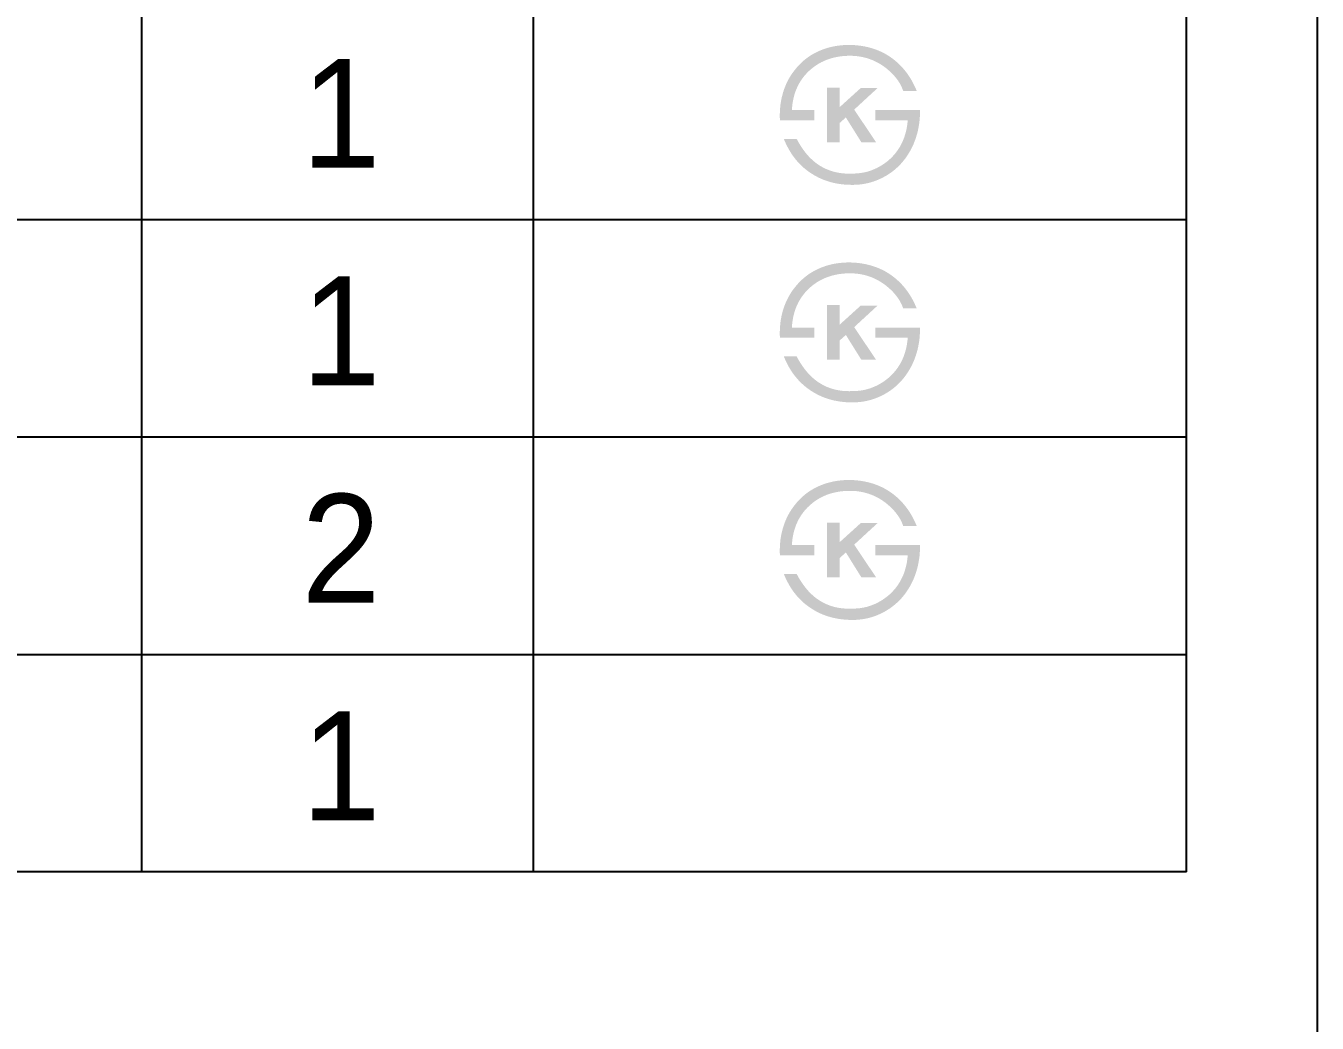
# Model space of a CAD drawing. Header units: millimetres. Extents: x 0 to 3750, y -67 to 2530.
# Drawn here: x 1503.3 to 1800, y 1865.2 to 2094.5 of the extents above; entities that cross this region are included whole.
import ezdxf
from ezdxf.enums import TextEntityAlignment as Align

# ---------------------------------------------------------------- set-up
doc = ezdxf.new("R2010")
doc.units = ezdxf.units.MM
doc.layers.add('TEXT', color=7, linetype='Continuous')
doc.layers.add('도각라인', color=7, linetype='Continuous')
doc.styles.add('타이틀', font='H2GTRM.TTF', dxfattribs={"height": 25})

msp = doc.modelspace()

# ---------------------------------------------------------------- hatches: boundary and pattern name
at = {"layer": 'TEXT'}
for points in [[(1676.58, 2072.79), (1676.56, 2073.2), (1676.55, 2073.61), (1676.55, 2074.02), (1676.56, 2074.42), (1676.57, 2074.83), (1676.59, 2075.23), (1676.63, 2075.63), (1676.67, 2076.03), (1676.71, 2076.42), (1676.77, 2076.82), (1676.84, 2077.21), (1676.91, 2077.6), (1676.99, 2077.99), (1677.09, 2078.37), (1677.19, 2078.76), (1677.29, 2079.14), (1677.42, 2079.52), (1677.54, 2079.9), (1677.68, 2080.28), (1677.83, 2080.65), (1677.98, 2081.01), (1678.15, 2081.37), (1678.32, 2081.72), (1678.49, 2082.07), (1678.68, 2082.41), (1678.88, 2082.74), (1679.08, 2083.07), (1679.29, 2083.39), (1679.51, 2083.71), (1679.74, 2084.02), (1679.98, 2084.32), (1680.48, 2084.94), (1680.75, 2085.24), (1681.03, 2085.54), (1681.31, 2085.83), (1681.6, 2086.1), (1681.9, 2086.37), (1682.2, 2086.63), (1682.51, 2086.88), (1682.83, 2087.12), (1683.15, 2087.36), (1683.48, 2087.58), (1683.82, 2087.79), (1684.17, 2088), (1684.52, 2088.2), (1684.88, 2088.38), (1685.25, 2088.56), (1685.65, 2088.74), (1686.06, 2088.91), (1686.48, 2089.07), (1686.9, 2089.22), (1687.32, 2089.36), (1687.76, 2089.48), (1688.2, 2089.59), (1688.64, 2089.7), (1689.09, 2089.79), (1689.55, 2089.87), (1690.01, 2089.93), (1690.48, 2089.99), (1690.96, 2090.03), (1691.44, 2090.07), (1691.93, 2090.09), (1692.42, 2090.1), (1693.18, 2090.08), (1693.56, 2090.06), (1693.93, 2090.03), (1694.3, 2090), (1694.66, 2089.96), (1695.02, 2089.91), (1695.38, 2089.86), (1695.73, 2089.8), (1696.08, 2089.74), (1696.42, 2089.66), (1696.76, 2089.59), (1697.1, 2089.5), (1697.43, 2089.41), (1697.76, 2089.32), (1698.09, 2089.21), (1698.41, 2089.1), (1698.73, 2088.99), (1699.04, 2088.87), (1699.35, 2088.74), (1699.66, 2088.6), (1699.96, 2088.46), (1700.26, 2088.31), (1700.56, 2088.16), (1700.85, 2088), (1701.14, 2087.83), (1701.42, 2087.66), (1701.7, 2087.48), (1701.98, 2087.29), (1702.25, 2087.1), (1702.52, 2086.9), (1702.78, 2086.7), (1703.2, 2086.35), (1703.61, 2086), (1704.01, 2085.62), (1704.39, 2085.24), (1704.76, 2084.84), (1705.12, 2084.42), (1705.46, 2084), (1705.79, 2083.56), (1706.11, 2083.1), (1706.42, 2082.63), (1706.72, 2082.15), (1707, 2081.65), (1707.27, 2081.14), (1707.52, 2080.62), (1707.77, 2080.08), (1708, 2079.53), (1708, 2079.53), (1704.9, 2079.53), (1704.9, 2079.53), (1704.84, 2079.71), (1704.77, 2079.88), (1704.7, 2080.06), (1704.63, 2080.23), (1704.56, 2080.4), (1704.48, 2080.57), (1704.39, 2080.74), (1704.3, 2080.91), (1704.21, 2081.08), (1704.12, 2081.25), (1704.02, 2081.41), (1703.91, 2081.58), (1703.81, 2081.74), (1703.7, 2081.91), (1703.58, 2082.07), (1703.46, 2082.23), (1703.34, 2082.39), (1703.21, 2082.55), (1702.95, 2082.87), (1702.67, 2083.19), (1702.37, 2083.5), (1702.06, 2083.81), (1701.73, 2084.11), (1701.39, 2084.41), (1701.03, 2084.71), (1700.8, 2084.89), (1700.57, 2085.06), (1700.33, 2085.23), (1700.1, 2085.39), (1699.86, 2085.54), (1699.62, 2085.69), (1699.38, 2085.84), (1699.13, 2085.97), (1698.89, 2086.11), (1698.64, 2086.23), (1698.39, 2086.35), (1698.14, 2086.47), (1697.88, 2086.58), (1697.63, 2086.68), (1697.37, 2086.78), (1697.11, 2086.88), (1696.85, 2086.96), (1696.58, 2087.05), (1696.32, 2087.12), (1696.05, 2087.19), (1695.78, 2087.26), (1695.51, 2087.32), (1695.24, 2087.37), (1694.96, 2087.42), (1694.69, 2087.46), (1694.41, 2087.5), (1694.13, 2087.53), (1693.84, 2087.55), (1693.56, 2087.57), (1693.27, 2087.59), (1692.99, 2087.6), (1692.7, 2087.6), (1692.35, 2087.6), (1692.01, 2087.59), (1691.67, 2087.57), (1691.33, 2087.55), (1691, 2087.52), (1690.67, 2087.48), (1690.34, 2087.44), (1690.02, 2087.39), (1689.7, 2087.33), (1689.39, 2087.27), (1689.08, 2087.2), (1688.77, 2087.13), (1688.47, 2087.05), (1688.17, 2086.96), (1687.87, 2086.86), (1687.58, 2086.76), (1687.29, 2086.66), (1687.01, 2086.54), (1686.73, 2086.42), (1686.45, 2086.29), (1686.18, 2086.16), (1685.91, 2086.02), (1685.64, 2085.87), (1685.38, 2085.72), (1685.12, 2085.56), (1684.87, 2085.39), (1684.62, 2085.22), (1684.37, 2085.04), (1684.13, 2084.86), (1683.89, 2084.66), (1683.65, 2084.46), (1683.42, 2084.26), (1683.19, 2084.04), (1682.96, 2083.82), (1682.74, 2083.59), (1682.53, 2083.36), (1682.32, 2083.13), (1682.12, 2082.89), (1681.93, 2082.64), (1681.75, 2082.39), (1681.57, 2082.14), (1681.39, 2081.89), (1681.23, 2081.62), (1681.07, 2081.36), (1680.92, 2081.09), (1680.77, 2080.82), (1680.64, 2080.54), (1680.51, 2080.25), (1680.38, 2079.97), (1680.26, 2079.68), (1680.15, 2079.38), (1680.05, 2079.08), (1679.95, 2078.78), (1679.86, 2078.47), (1679.78, 2078.15), (1679.7, 2077.84), (1679.63, 2077.51), (1679.57, 2077.19), (1679.51, 2076.86), (1679.46, 2076.52), (1679.42, 2076.18), (1679.38, 2075.84), (1679.35, 2075.49), (1679.33, 2075.14), (1679.33, 2075.14), (1684.51, 2075.14), (1684.51, 2075.14), (1684.51, 2075.14), (1684.51, 2072.79), (1684.51, 2072.79), (1684.51, 2072.79), (1676.58, 2072.79)], [(1690.34, 2075.83), (1695.14, 2080.18), (1699.01, 2080.18), (1693.64, 2075.23), (1698.67, 2067.72), (1695.29, 2067.72), (1691.73, 2073.43), (1690.34, 2072.19), (1690.34, 2067.72), (1687.39, 2067.72), (1687.39, 2080.29), (1690.34, 2080.29)], [(1708.75, 2075.14), (1708.75, 2074.7), (1708.75, 2074.26), (1708.74, 2073.83), (1708.71, 2073.4), (1708.68, 2072.97), (1708.64, 2072.54), (1708.59, 2072.12), (1708.52, 2071.69), (1708.45, 2071.28), (1708.37, 2070.86), (1708.29, 2070.44), (1708.19, 2070.03), (1708.08, 2069.62), (1707.96, 2069.22), (1707.84, 2068.81), (1707.7, 2068.41), (1707.56, 2068.03), (1707.41, 2067.65), (1707.26, 2067.27), (1707.09, 2066.9), (1706.92, 2066.54), (1706.74, 2066.18), (1706.55, 2065.83), (1706.36, 2065.49), (1706.15, 2065.15), (1705.94, 2064.81), (1705.72, 2064.49), (1705.5, 2064.16), (1705.26, 2063.85), (1705.02, 2063.54), (1704.77, 2063.23), (1704.51, 2062.93), (1704.24, 2062.64), (1703.97, 2062.36), (1703.69, 2062.08), (1703.4, 2061.82), (1703.11, 2061.56), (1702.81, 2061.31), (1702.51, 2061.07), (1702.2, 2060.84), (1701.88, 2060.61), (1701.56, 2060.4), (1701.24, 2060.19), (1700.91, 2059.99), (1700.57, 2059.8), (1700.23, 2059.62), (1699.88, 2059.45), (1699.53, 2059.28), (1699.16, 2059.12), (1698.79, 2058.97), (1698.42, 2058.82), (1698.04, 2058.69), (1697.66, 2058.57), (1697.28, 2058.46), (1696.9, 2058.36), (1696.51, 2058.27), (1696.12, 2058.19), (1695.72, 2058.12), (1695.33, 2058.06), (1694.93, 2058.02), (1694.53, 2057.98), (1694.12, 2057.95), (1693.71, 2057.94), (1693.3, 2057.93), (1692.64, 2057.94), (1691.98, 2057.96), (1691.34, 2058.01), (1690.7, 2058.08), (1690.08, 2058.17), (1689.77, 2058.22), (1689.47, 2058.28), (1689.16, 2058.34), (1688.86, 2058.4), (1688.56, 2058.48), (1688.27, 2058.55), (1687.98, 2058.64), (1687.69, 2058.73), (1687.4, 2058.82), (1687.11, 2058.92), (1686.83, 2059.02), (1686.55, 2059.13), (1686.27, 2059.24), (1686, 2059.36), (1685.73, 2059.48), (1685.46, 2059.61), (1685.19, 2059.75), (1684.92, 2059.89), (1684.66, 2060.03), (1684.4, 2060.18), (1684.15, 2060.34), (1683.62, 2060.67), (1683.36, 2060.85), (1683.1, 2061.03), (1682.85, 2061.22), (1682.6, 2061.41), (1682.35, 2061.61), (1682.11, 2061.81), (1681.87, 2062.02), (1681.64, 2062.24), (1681.41, 2062.45), (1681.19, 2062.68), (1680.97, 2062.9), (1680.75, 2063.14), (1680.54, 2063.37), (1680.34, 2063.62), (1680.13, 2063.86), (1679.94, 2064.12), (1679.74, 2064.37), (1679.55, 2064.63), (1679.37, 2064.9), (1679.19, 2065.17), (1679.01, 2065.45), (1678.84, 2065.73), (1678.67, 2066.02), (1678.51, 2066.31), (1678.35, 2066.61), (1678.19, 2066.91), (1678.04, 2067.21), (1677.75, 2067.84), (1677.48, 2068.49), (1677.48, 2068.49), (1680.43, 2068.49), (1680.43, 2068.49), (1680.66, 2068.06), (1680.89, 2067.65), (1681.13, 2067.25), (1681.38, 2066.86), (1681.62, 2066.48), (1681.88, 2066.11), (1682.14, 2065.75), (1682.4, 2065.41), (1682.67, 2065.08), (1682.94, 2064.76), (1683.22, 2064.45), (1683.51, 2064.15), (1683.8, 2063.87), (1684.1, 2063.6), (1684.4, 2063.33), (1684.7, 2063.08), (1684.93, 2062.91), (1685.16, 2062.74), (1685.39, 2062.58), (1685.63, 2062.43), (1685.86, 2062.28), (1686.1, 2062.14), (1686.35, 2062), (1686.59, 2061.87), (1686.84, 2061.74), (1687.09, 2061.63), (1687.34, 2061.51), (1687.6, 2061.41), (1687.86, 2061.31), (1688.12, 2061.21), (1688.39, 2061.12), (1688.66, 2061.04), (1688.93, 2060.96), (1689.2, 2060.89), (1689.48, 2060.83), (1689.76, 2060.77), (1690.04, 2060.72), (1690.32, 2060.67), (1690.61, 2060.63), (1690.9, 2060.59), (1691.19, 2060.57), (1691.49, 2060.54), (1691.79, 2060.53), (1692.09, 2060.52), (1692.39, 2060.51), (1692.7, 2060.51), (1693.01, 2060.52), (1693.87, 2060.54), (1694.14, 2060.56), (1694.41, 2060.58), (1694.68, 2060.6), (1694.95, 2060.63), (1695.21, 2060.67), (1695.48, 2060.71), (1695.74, 2060.76), (1696, 2060.81), (1696.26, 2060.87), (1696.52, 2060.93), (1696.77, 2061), (1697.03, 2061.08), (1697.28, 2061.16), (1697.53, 2061.25), (1697.78, 2061.34), (1698.02, 2061.44), (1698.27, 2061.54), (1698.51, 2061.65), (1698.75, 2061.76), (1698.99, 2061.88), (1699.23, 2062.01), (1699.47, 2062.14), (1699.7, 2062.27), (1699.94, 2062.42), (1700.17, 2062.56), (1700.4, 2062.72), (1700.63, 2062.88), (1700.85, 2063.04), (1701.08, 2063.21), (1701.3, 2063.38), (1701.56, 2063.6), (1701.81, 2063.82), (1702.05, 2064.05), (1702.28, 2064.28), (1702.51, 2064.51), (1702.73, 2064.76), (1702.94, 2065), (1703.15, 2065.25), (1703.35, 2065.51), (1703.54, 2065.77), (1703.73, 2066.04), (1703.9, 2066.31), (1704.07, 2066.58), (1704.24, 2066.86), (1704.39, 2067.15), (1704.54, 2067.44), (1704.68, 2067.74), (1704.82, 2068.04), (1704.95, 2068.35), (1705.07, 2068.66), (1705.18, 2068.97), (1705.28, 2069.3), (1705.38, 2069.62), (1705.47, 2069.95), (1705.56, 2070.29), (1705.64, 2070.63), (1705.71, 2070.98), (1705.77, 2071.33), (1705.82, 2071.69), (1705.87, 2072.05), (1705.91, 2072.42), (1705.95, 2072.79), (1705.95, 2072.79), (1698.52, 2072.79), (1698.52, 2072.79), (1698.52, 2072.79), (1698.52, 2075.14), (1698.52, 2075.14), (1698.52, 2075.14), (1708.75, 2075.14)], [(1676.58, 2022.79), (1676.56, 2023.2), (1676.55, 2023.61), (1676.55, 2024.02), (1676.56, 2024.42), (1676.57, 2024.83), (1676.59, 2025.23), (1676.63, 2025.63), (1676.67, 2026.03), (1676.71, 2026.42), (1676.77, 2026.82), (1676.84, 2027.21), (1676.91, 2027.6), (1676.99, 2027.99), (1677.09, 2028.37), (1677.19, 2028.76), (1677.29, 2029.14), (1677.42, 2029.52), (1677.54, 2029.9), (1677.68, 2030.28), (1677.83, 2030.65), (1677.98, 2031.01), (1678.15, 2031.37), (1678.32, 2031.72), (1678.49, 2032.07), (1678.68, 2032.41), (1678.88, 2032.74), (1679.08, 2033.07), (1679.29, 2033.39), (1679.51, 2033.71), (1679.74, 2034.02), (1679.98, 2034.32), (1680.48, 2034.94), (1680.75, 2035.24), (1681.03, 2035.54), (1681.31, 2035.83), (1681.6, 2036.1), (1681.9, 2036.37), (1682.2, 2036.63), (1682.51, 2036.88), (1682.83, 2037.12), (1683.15, 2037.36), (1683.48, 2037.58), (1683.82, 2037.79), (1684.17, 2038), (1684.52, 2038.2), (1684.88, 2038.38), (1685.25, 2038.56), (1685.65, 2038.74), (1686.06, 2038.91), (1686.48, 2039.07), (1686.9, 2039.22), (1687.32, 2039.36), (1687.76, 2039.48), (1688.2, 2039.59), (1688.64, 2039.7), (1689.09, 2039.79), (1689.55, 2039.87), (1690.01, 2039.93), (1690.48, 2039.99), (1690.96, 2040.03), (1691.44, 2040.07), (1691.93, 2040.09), (1692.42, 2040.1), (1693.18, 2040.08), (1693.56, 2040.06), (1693.93, 2040.03), (1694.3, 2040), (1694.66, 2039.96), (1695.02, 2039.91), (1695.38, 2039.86), (1695.73, 2039.8), (1696.08, 2039.74), (1696.42, 2039.66), (1696.76, 2039.59), (1697.1, 2039.5), (1697.43, 2039.41), (1697.76, 2039.32), (1698.09, 2039.21), (1698.41, 2039.1), (1698.73, 2038.99), (1699.04, 2038.87), (1699.35, 2038.74), (1699.66, 2038.6), (1699.96, 2038.46), (1700.26, 2038.31), (1700.56, 2038.16), (1700.85, 2038), (1701.14, 2037.83), (1701.42, 2037.66), (1701.7, 2037.48), (1701.98, 2037.29), (1702.25, 2037.1), (1702.52, 2036.9), (1702.78, 2036.7), (1703.2, 2036.35), (1703.61, 2036), (1704.01, 2035.62), (1704.39, 2035.24), (1704.76, 2034.84), (1705.12, 2034.42), (1705.46, 2034), (1705.79, 2033.56), (1706.11, 2033.1), (1706.42, 2032.63), (1706.72, 2032.15), (1707, 2031.65), (1707.27, 2031.14), (1707.52, 2030.62), (1707.77, 2030.08), (1708, 2029.53), (1708, 2029.53), (1704.9, 2029.53), (1704.9, 2029.53), (1704.84, 2029.71), (1704.77, 2029.88), (1704.7, 2030.06), (1704.63, 2030.23), (1704.56, 2030.4), (1704.48, 2030.57), (1704.39, 2030.74), (1704.3, 2030.91), (1704.21, 2031.08), (1704.12, 2031.25), (1704.02, 2031.41), (1703.91, 2031.58), (1703.81, 2031.74), (1703.7, 2031.91), (1703.58, 2032.07), (1703.46, 2032.23), (1703.34, 2032.39), (1703.21, 2032.55), (1702.95, 2032.87), (1702.67, 2033.19), (1702.37, 2033.5), (1702.06, 2033.81), (1701.73, 2034.11), (1701.39, 2034.41), (1701.03, 2034.71), (1700.8, 2034.89), (1700.57, 2035.06), (1700.33, 2035.23), (1700.1, 2035.39), (1699.86, 2035.54), (1699.62, 2035.69), (1699.38, 2035.84), (1699.13, 2035.97), (1698.89, 2036.11), (1698.64, 2036.23), (1698.39, 2036.35), (1698.14, 2036.47), (1697.88, 2036.58), (1697.63, 2036.68), (1697.37, 2036.78), (1697.11, 2036.88), (1696.85, 2036.96), (1696.58, 2037.05), (1696.32, 2037.12), (1696.05, 2037.19), (1695.78, 2037.26), (1695.51, 2037.32), (1695.24, 2037.37), (1694.96, 2037.42), (1694.69, 2037.46), (1694.41, 2037.5), (1694.13, 2037.53), (1693.84, 2037.55), (1693.56, 2037.57), (1693.27, 2037.59), (1692.99, 2037.6), (1692.7, 2037.6), (1692.35, 2037.6), (1692.01, 2037.59), (1691.67, 2037.57), (1691.33, 2037.55), (1691, 2037.52), (1690.67, 2037.48), (1690.34, 2037.44), (1690.02, 2037.39), (1689.7, 2037.33), (1689.39, 2037.27), (1689.08, 2037.2), (1688.77, 2037.13), (1688.47, 2037.05), (1688.17, 2036.96), (1687.87, 2036.86), (1687.58, 2036.76), (1687.29, 2036.66), (1687.01, 2036.54), (1686.73, 2036.42), (1686.45, 2036.29), (1686.18, 2036.16), (1685.91, 2036.02), (1685.64, 2035.87), (1685.38, 2035.72), (1685.12, 2035.56), (1684.87, 2035.39), (1684.62, 2035.22), (1684.37, 2035.04), (1684.13, 2034.86), (1683.89, 2034.66), (1683.65, 2034.46), (1683.42, 2034.26), (1683.19, 2034.04), (1682.96, 2033.82), (1682.74, 2033.59), (1682.53, 2033.36), (1682.32, 2033.13), (1682.12, 2032.89), (1681.93, 2032.64), (1681.75, 2032.39), (1681.57, 2032.14), (1681.39, 2031.89), (1681.23, 2031.62), (1681.07, 2031.36), (1680.92, 2031.09), (1680.77, 2030.82), (1680.64, 2030.54), (1680.51, 2030.25), (1680.38, 2029.97), (1680.26, 2029.68), (1680.15, 2029.38), (1680.05, 2029.08), (1679.95, 2028.78), (1679.86, 2028.47), (1679.78, 2028.15), (1679.7, 2027.84), (1679.63, 2027.51), (1679.57, 2027.19), (1679.51, 2026.86), (1679.46, 2026.52), (1679.42, 2026.18), (1679.38, 2025.84), (1679.35, 2025.49), (1679.33, 2025.14), (1679.33, 2025.14), (1684.51, 2025.14), (1684.51, 2025.14), (1684.51, 2025.14), (1684.51, 2022.79), (1684.51, 2022.79), (1684.51, 2022.79), (1676.58, 2022.79)], [(1690.34, 2025.83), (1695.14, 2030.18), (1699.01, 2030.18), (1693.64, 2025.23), (1698.67, 2017.72), (1695.29, 2017.72), (1691.73, 2023.43), (1690.34, 2022.19), (1690.34, 2017.72), (1687.39, 2017.72), (1687.39, 2030.29), (1690.34, 2030.29)], [(1708.75, 2025.14), (1708.75, 2024.7), (1708.75, 2024.26), (1708.74, 2023.83), (1708.71, 2023.4), (1708.68, 2022.97), (1708.64, 2022.54), (1708.59, 2022.12), (1708.52, 2021.69), (1708.45, 2021.28), (1708.37, 2020.86), (1708.29, 2020.44), (1708.19, 2020.03), (1708.08, 2019.62), (1707.96, 2019.22), (1707.84, 2018.81), (1707.7, 2018.41), (1707.56, 2018.03), (1707.41, 2017.65), (1707.26, 2017.27), (1707.09, 2016.9), (1706.92, 2016.54), (1706.74, 2016.18), (1706.55, 2015.83), (1706.36, 2015.49), (1706.15, 2015.15), (1705.94, 2014.81), (1705.72, 2014.49), (1705.5, 2014.16), (1705.26, 2013.85), (1705.02, 2013.54), (1704.77, 2013.23), (1704.51, 2012.93), (1704.24, 2012.64), (1703.97, 2012.36), (1703.69, 2012.08), (1703.4, 2011.82), (1703.11, 2011.56), (1702.81, 2011.31), (1702.51, 2011.07), (1702.2, 2010.84), (1701.88, 2010.61), (1701.56, 2010.4), (1701.24, 2010.19), (1700.91, 2009.99), (1700.57, 2009.8), (1700.23, 2009.62), (1699.88, 2009.45), (1699.53, 2009.28), (1699.16, 2009.12), (1698.79, 2008.97), (1698.42, 2008.82), (1698.04, 2008.69), (1697.66, 2008.57), (1697.28, 2008.46), (1696.9, 2008.36), (1696.51, 2008.27), (1696.12, 2008.19), (1695.72, 2008.12), (1695.33, 2008.06), (1694.93, 2008.02), (1694.53, 2007.98), (1694.12, 2007.95), (1693.71, 2007.94), (1693.3, 2007.93), (1692.64, 2007.94), (1691.98, 2007.96), (1691.34, 2008.01), (1690.7, 2008.08), (1690.08, 2008.17), (1689.77, 2008.22), (1689.47, 2008.28), (1689.16, 2008.34), (1688.86, 2008.4), (1688.56, 2008.48), (1688.27, 2008.55), (1687.98, 2008.64), (1687.69, 2008.73), (1687.4, 2008.82), (1687.11, 2008.92), (1686.83, 2009.02), (1686.55, 2009.13), (1686.27, 2009.24), (1686, 2009.36), (1685.73, 2009.48), (1685.46, 2009.61), (1685.19, 2009.75), (1684.92, 2009.89), (1684.66, 2010.03), (1684.4, 2010.18), (1684.15, 2010.34), (1683.62, 2010.67), (1683.36, 2010.85), (1683.1, 2011.03), (1682.85, 2011.22), (1682.6, 2011.41), (1682.35, 2011.61), (1682.11, 2011.81), (1681.87, 2012.02), (1681.64, 2012.24), (1681.41, 2012.45), (1681.19, 2012.68), (1680.97, 2012.9), (1680.75, 2013.14), (1680.54, 2013.37), (1680.34, 2013.62), (1680.13, 2013.86), (1679.94, 2014.12), (1679.74, 2014.37), (1679.55, 2014.63), (1679.37, 2014.9), (1679.19, 2015.17), (1679.01, 2015.45), (1678.84, 2015.73), (1678.67, 2016.02), (1678.51, 2016.31), (1678.35, 2016.61), (1678.19, 2016.91), (1678.04, 2017.21), (1677.75, 2017.84), (1677.48, 2018.49), (1677.48, 2018.49), (1680.43, 2018.49), (1680.43, 2018.49), (1680.66, 2018.06), (1680.89, 2017.65), (1681.13, 2017.25), (1681.38, 2016.86), (1681.62, 2016.48), (1681.88, 2016.11), (1682.14, 2015.75), (1682.4, 2015.41), (1682.67, 2015.08), (1682.94, 2014.76), (1683.22, 2014.45), (1683.51, 2014.15), (1683.8, 2013.87), (1684.1, 2013.6), (1684.4, 2013.33), (1684.7, 2013.08), (1684.93, 2012.91), (1685.16, 2012.74), (1685.39, 2012.58), (1685.63, 2012.43), (1685.86, 2012.28), (1686.1, 2012.14), (1686.35, 2012), (1686.59, 2011.87), (1686.84, 2011.74), (1687.09, 2011.63), (1687.34, 2011.51), (1687.6, 2011.41), (1687.86, 2011.31), (1688.12, 2011.21), (1688.39, 2011.12), (1688.66, 2011.04), (1688.93, 2010.96), (1689.2, 2010.89), (1689.48, 2010.83), (1689.76, 2010.77), (1690.04, 2010.72), (1690.32, 2010.67), (1690.61, 2010.63), (1690.9, 2010.59), (1691.19, 2010.57), (1691.49, 2010.54), (1691.79, 2010.53), (1692.09, 2010.52), (1692.39, 2010.51), (1692.7, 2010.51), (1693.01, 2010.52), (1693.87, 2010.54), (1694.14, 2010.56), (1694.41, 2010.58), (1694.68, 2010.6), (1694.95, 2010.63), (1695.21, 2010.67), (1695.48, 2010.71), (1695.74, 2010.76), (1696, 2010.81), (1696.26, 2010.87), (1696.52, 2010.93), (1696.77, 2011), (1697.03, 2011.08), (1697.28, 2011.16), (1697.53, 2011.25), (1697.78, 2011.34), (1698.02, 2011.44), (1698.27, 2011.54), (1698.51, 2011.65), (1698.75, 2011.76), (1698.99, 2011.88), (1699.23, 2012.01), (1699.47, 2012.14), (1699.7, 2012.27), (1699.94, 2012.42), (1700.17, 2012.56), (1700.4, 2012.72), (1700.63, 2012.88), (1700.85, 2013.04), (1701.08, 2013.21), (1701.3, 2013.38), (1701.56, 2013.6), (1701.81, 2013.82), (1702.05, 2014.05), (1702.28, 2014.28), (1702.51, 2014.51), (1702.73, 2014.76), (1702.94, 2015), (1703.15, 2015.25), (1703.35, 2015.51), (1703.54, 2015.77), (1703.73, 2016.04), (1703.9, 2016.31), (1704.07, 2016.58), (1704.24, 2016.86), (1704.39, 2017.15), (1704.54, 2017.44), (1704.68, 2017.74), (1704.82, 2018.04), (1704.95, 2018.35), (1705.07, 2018.66), (1705.18, 2018.97), (1705.28, 2019.3), (1705.38, 2019.62), (1705.47, 2019.95), (1705.56, 2020.29), (1705.64, 2020.63), (1705.71, 2020.98), (1705.77, 2021.33), (1705.82, 2021.69), (1705.87, 2022.05), (1705.91, 2022.42), (1705.95, 2022.79), (1705.95, 2022.79), (1698.52, 2022.79), (1698.52, 2022.79), (1698.52, 2022.79), (1698.52, 2025.14), (1698.52, 2025.14), (1698.52, 2025.14), (1708.75, 2025.14)], [(1676.58, 1972.79), (1676.56, 1973.2), (1676.55, 1973.61), (1676.55, 1974.02), (1676.56, 1974.42), (1676.57, 1974.83), (1676.59, 1975.23), (1676.63, 1975.63), (1676.67, 1976.03), (1676.71, 1976.42), (1676.77, 1976.82), (1676.84, 1977.21), (1676.91, 1977.6), (1676.99, 1977.99), (1677.09, 1978.37), (1677.19, 1978.76), (1677.29, 1979.14), (1677.42, 1979.52), (1677.54, 1979.9), (1677.68, 1980.28), (1677.83, 1980.65), (1677.98, 1981.01), (1678.15, 1981.37), (1678.32, 1981.72), (1678.49, 1982.07), (1678.68, 1982.41), (1678.88, 1982.74), (1679.08, 1983.07), (1679.29, 1983.39), (1679.51, 1983.71), (1679.74, 1984.02), (1679.98, 1984.32), (1680.48, 1984.94), (1680.75, 1985.24), (1681.03, 1985.54), (1681.31, 1985.83), (1681.6, 1986.1), (1681.9, 1986.37), (1682.2, 1986.63), (1682.51, 1986.88), (1682.83, 1987.12), (1683.15, 1987.36), (1683.48, 1987.58), (1683.82, 1987.79), (1684.17, 1988), (1684.52, 1988.2), (1684.88, 1988.38), (1685.25, 1988.56), (1685.65, 1988.74), (1686.06, 1988.91), (1686.48, 1989.07), (1686.9, 1989.22), (1687.32, 1989.36), (1687.76, 1989.48), (1688.2, 1989.59), (1688.64, 1989.7), (1689.09, 1989.79), (1689.55, 1989.87), (1690.01, 1989.93), (1690.48, 1989.99), (1690.96, 1990.03), (1691.44, 1990.07), (1691.93, 1990.09), (1692.42, 1990.1), (1693.18, 1990.08), (1693.56, 1990.06), (1693.93, 1990.03), (1694.3, 1990), (1694.66, 1989.96), (1695.02, 1989.91), (1695.38, 1989.86), (1695.73, 1989.8), (1696.08, 1989.74), (1696.42, 1989.66), (1696.76, 1989.59), (1697.1, 1989.5), (1697.43, 1989.41), (1697.76, 1989.32), (1698.09, 1989.21), (1698.41, 1989.1), (1698.73, 1988.99), (1699.04, 1988.87), (1699.35, 1988.74), (1699.66, 1988.6), (1699.96, 1988.46), (1700.26, 1988.31), (1700.56, 1988.16), (1700.85, 1988), (1701.14, 1987.83), (1701.42, 1987.66), (1701.7, 1987.48), (1701.98, 1987.29), (1702.25, 1987.1), (1702.52, 1986.9), (1702.78, 1986.7), (1703.2, 1986.35), (1703.61, 1986), (1704.01, 1985.62), (1704.39, 1985.24), (1704.76, 1984.84), (1705.12, 1984.42), (1705.46, 1984), (1705.79, 1983.56), (1706.11, 1983.1), (1706.42, 1982.63), (1706.72, 1982.15), (1707, 1981.65), (1707.27, 1981.14), (1707.52, 1980.62), (1707.77, 1980.08), (1708, 1979.53), (1708, 1979.53), (1704.9, 1979.53), (1704.9, 1979.53), (1704.84, 1979.71), (1704.77, 1979.88), (1704.7, 1980.06), (1704.63, 1980.23), (1704.56, 1980.4), (1704.48, 1980.57), (1704.39, 1980.74), (1704.3, 1980.91), (1704.21, 1981.08), (1704.12, 1981.25), (1704.02, 1981.41), (1703.91, 1981.58), (1703.81, 1981.74), (1703.7, 1981.91), (1703.58, 1982.07), (1703.46, 1982.23), (1703.34, 1982.39), (1703.21, 1982.55), (1702.95, 1982.87), (1702.67, 1983.19), (1702.37, 1983.5), (1702.06, 1983.81), (1701.73, 1984.11), (1701.39, 1984.41), (1701.03, 1984.71), (1700.8, 1984.89), (1700.57, 1985.06), (1700.33, 1985.23), (1700.1, 1985.39), (1699.86, 1985.54), (1699.62, 1985.69), (1699.38, 1985.84), (1699.13, 1985.97), (1698.89, 1986.11), (1698.64, 1986.23), (1698.39, 1986.35), (1698.14, 1986.47), (1697.88, 1986.58), (1697.63, 1986.68), (1697.37, 1986.78), (1697.11, 1986.88), (1696.85, 1986.96), (1696.58, 1987.05), (1696.32, 1987.12), (1696.05, 1987.19), (1695.78, 1987.26), (1695.51, 1987.32), (1695.24, 1987.37), (1694.96, 1987.42), (1694.69, 1987.46), (1694.41, 1987.5), (1694.13, 1987.53), (1693.84, 1987.55), (1693.56, 1987.57), (1693.27, 1987.59), (1692.99, 1987.6), (1692.7, 1987.6), (1692.35, 1987.6), (1692.01, 1987.59), (1691.67, 1987.57), (1691.33, 1987.55), (1691, 1987.52), (1690.67, 1987.48), (1690.34, 1987.44), (1690.02, 1987.39), (1689.7, 1987.33), (1689.39, 1987.27), (1689.08, 1987.2), (1688.77, 1987.13), (1688.47, 1987.05), (1688.17, 1986.96), (1687.87, 1986.86), (1687.58, 1986.76), (1687.29, 1986.66), (1687.01, 1986.54), (1686.73, 1986.42), (1686.45, 1986.29), (1686.18, 1986.16), (1685.91, 1986.02), (1685.64, 1985.87), (1685.38, 1985.72), (1685.12, 1985.56), (1684.87, 1985.39), (1684.62, 1985.22), (1684.37, 1985.04), (1684.13, 1984.86), (1683.89, 1984.66), (1683.65, 1984.46), (1683.42, 1984.26), (1683.19, 1984.04), (1682.96, 1983.82), (1682.74, 1983.59), (1682.53, 1983.36), (1682.32, 1983.13), (1682.12, 1982.89), (1681.93, 1982.64), (1681.75, 1982.39), (1681.57, 1982.14), (1681.39, 1981.89), (1681.23, 1981.62), (1681.07, 1981.36), (1680.92, 1981.09), (1680.77, 1980.82), (1680.64, 1980.54), (1680.51, 1980.25), (1680.38, 1979.97), (1680.26, 1979.68), (1680.15, 1979.38), (1680.05, 1979.08), (1679.95, 1978.78), (1679.86, 1978.47), (1679.78, 1978.15), (1679.7, 1977.84), (1679.63, 1977.51), (1679.57, 1977.19), (1679.51, 1976.86), (1679.46, 1976.52), (1679.42, 1976.18), (1679.38, 1975.84), (1679.35, 1975.49), (1679.33, 1975.14), (1679.33, 1975.14), (1684.51, 1975.14), (1684.51, 1975.14), (1684.51, 1975.14), (1684.51, 1972.79), (1684.51, 1972.79), (1684.51, 1972.79), (1676.58, 1972.79)], [(1690.34, 1975.83), (1695.14, 1980.18), (1699.01, 1980.18), (1693.64, 1975.23), (1698.67, 1967.72), (1695.29, 1967.72), (1691.73, 1973.43), (1690.34, 1972.19), (1690.34, 1967.72), (1687.39, 1967.72), (1687.39, 1980.29), (1690.34, 1980.29)], [(1708.75, 1975.14), (1708.75, 1974.7), (1708.75, 1974.26), (1708.74, 1973.83), (1708.71, 1973.4), (1708.68, 1972.97), (1708.64, 1972.54), (1708.59, 1972.12), (1708.52, 1971.69), (1708.45, 1971.28), (1708.37, 1970.86), (1708.29, 1970.44), (1708.19, 1970.03), (1708.08, 1969.62), (1707.96, 1969.22), (1707.84, 1968.81), (1707.7, 1968.41), (1707.56, 1968.03), (1707.41, 1967.65), (1707.26, 1967.27), (1707.09, 1966.9), (1706.92, 1966.54), (1706.74, 1966.18), (1706.55, 1965.83), (1706.36, 1965.49), (1706.15, 1965.15), (1705.94, 1964.81), (1705.72, 1964.49), (1705.5, 1964.16), (1705.26, 1963.85), (1705.02, 1963.54), (1704.77, 1963.23), (1704.51, 1962.93), (1704.24, 1962.64), (1703.97, 1962.36), (1703.69, 1962.08), (1703.4, 1961.82), (1703.11, 1961.56), (1702.81, 1961.31), (1702.51, 1961.07), (1702.2, 1960.84), (1701.88, 1960.61), (1701.56, 1960.4), (1701.24, 1960.19), (1700.91, 1959.99), (1700.57, 1959.8), (1700.23, 1959.62), (1699.88, 1959.45), (1699.53, 1959.28), (1699.16, 1959.12), (1698.79, 1958.97), (1698.42, 1958.82), (1698.04, 1958.69), (1697.66, 1958.57), (1697.28, 1958.46), (1696.9, 1958.36), (1696.51, 1958.27), (1696.12, 1958.19), (1695.72, 1958.12), (1695.33, 1958.06), (1694.93, 1958.02), (1694.53, 1957.98), (1694.12, 1957.95), (1693.71, 1957.94), (1693.3, 1957.93), (1692.64, 1957.94), (1691.98, 1957.96), (1691.34, 1958.01), (1690.7, 1958.08), (1690.08, 1958.17), (1689.77, 1958.22), (1689.47, 1958.28), (1689.16, 1958.34), (1688.86, 1958.4), (1688.56, 1958.48), (1688.27, 1958.55), (1687.98, 1958.64), (1687.69, 1958.73), (1687.4, 1958.82), (1687.11, 1958.92), (1686.83, 1959.02), (1686.55, 1959.13), (1686.27, 1959.24), (1686, 1959.36), (1685.73, 1959.48), (1685.46, 1959.61), (1685.19, 1959.75), (1684.92, 1959.89), (1684.66, 1960.03), (1684.4, 1960.18), (1684.15, 1960.34), (1683.62, 1960.67), (1683.36, 1960.85), (1683.1, 1961.03), (1682.85, 1961.22), (1682.6, 1961.41), (1682.35, 1961.61), (1682.11, 1961.81), (1681.87, 1962.02), (1681.64, 1962.24), (1681.41, 1962.45), (1681.19, 1962.68), (1680.97, 1962.9), (1680.75, 1963.14), (1680.54, 1963.37), (1680.34, 1963.62), (1680.13, 1963.86), (1679.94, 1964.12), (1679.74, 1964.37), (1679.55, 1964.63), (1679.37, 1964.9), (1679.19, 1965.17), (1679.01, 1965.45), (1678.84, 1965.73), (1678.67, 1966.02), (1678.51, 1966.31), (1678.35, 1966.61), (1678.19, 1966.91), (1678.04, 1967.21), (1677.75, 1967.84), (1677.48, 1968.49), (1677.48, 1968.49), (1680.43, 1968.49), (1680.43, 1968.49), (1680.66, 1968.06), (1680.89, 1967.65), (1681.13, 1967.25), (1681.38, 1966.86), (1681.62, 1966.48), (1681.88, 1966.11), (1682.14, 1965.75), (1682.4, 1965.41), (1682.67, 1965.08), (1682.94, 1964.76), (1683.22, 1964.45), (1683.51, 1964.15), (1683.8, 1963.87), (1684.1, 1963.6), (1684.4, 1963.33), (1684.7, 1963.08), (1684.93, 1962.91), (1685.16, 1962.74), (1685.39, 1962.58), (1685.63, 1962.43), (1685.86, 1962.28), (1686.1, 1962.14), (1686.35, 1962), (1686.59, 1961.87), (1686.84, 1961.74), (1687.09, 1961.63), (1687.34, 1961.51), (1687.6, 1961.41), (1687.86, 1961.31), (1688.12, 1961.21), (1688.39, 1961.12), (1688.66, 1961.04), (1688.93, 1960.96), (1689.2, 1960.89), (1689.48, 1960.83), (1689.76, 1960.77), (1690.04, 1960.72), (1690.32, 1960.67), (1690.61, 1960.63), (1690.9, 1960.59), (1691.19, 1960.57), (1691.49, 1960.54), (1691.79, 1960.53), (1692.09, 1960.52), (1692.39, 1960.51), (1692.7, 1960.51), (1693.01, 1960.52), (1693.87, 1960.54), (1694.14, 1960.56), (1694.41, 1960.58), (1694.68, 1960.6), (1694.95, 1960.63), (1695.21, 1960.67), (1695.48, 1960.71), (1695.74, 1960.76), (1696, 1960.81), (1696.26, 1960.87), (1696.52, 1960.93), (1696.77, 1961), (1697.03, 1961.08), (1697.28, 1961.16), (1697.53, 1961.25), (1697.78, 1961.34), (1698.02, 1961.44), (1698.27, 1961.54), (1698.51, 1961.65), (1698.75, 1961.76), (1698.99, 1961.88), (1699.23, 1962.01), (1699.47, 1962.14), (1699.7, 1962.27), (1699.94, 1962.42), (1700.17, 1962.56), (1700.4, 1962.72), (1700.63, 1962.88), (1700.85, 1963.04), (1701.08, 1963.21), (1701.3, 1963.38), (1701.56, 1963.6), (1701.81, 1963.82), (1702.05, 1964.05), (1702.28, 1964.28), (1702.51, 1964.51), (1702.73, 1964.76), (1702.94, 1965), (1703.15, 1965.25), (1703.35, 1965.51), (1703.54, 1965.77), (1703.73, 1966.04), (1703.9, 1966.31), (1704.07, 1966.58), (1704.24, 1966.86), (1704.39, 1967.15), (1704.54, 1967.44), (1704.68, 1967.74), (1704.82, 1968.04), (1704.95, 1968.35), (1705.07, 1968.66), (1705.18, 1968.97), (1705.28, 1969.3), (1705.38, 1969.62), (1705.47, 1969.95), (1705.56, 1970.29), (1705.64, 1970.63), (1705.71, 1970.98), (1705.77, 1971.33), (1705.82, 1971.69), (1705.87, 1972.05), (1705.91, 1972.42), (1705.95, 1972.79), (1705.95, 1972.79), (1698.52, 1972.79), (1698.52, 1972.79), (1698.52, 1972.79), (1698.52, 1975.14), (1698.52, 1975.14), (1698.52, 1975.14), (1708.75, 1975.14)]]:
    msp.add_hatch(color=256, dxfattribs=at).paths.add_polyline_path(points, flags=0)

# ---------------------------------------------------------------- linework, layer by layer
at = {"layer": '도각라인', "color": 7}
for p, q in [((1800, 2530), (1800, 0)), ((1530, 1900), (1530, 2300)), ((1620, 1900), (1620, 2300)), ((1770, 1900), (1770, 2300)), ((975, 2050), (1770, 2050)), ((975, 2000), (1770, 2000)), ((975, 1950), (1770, 1950)), ((1770, 1900), (975, 1900))]:
    msp.add_line(p, q, dxfattribs=at)

# ---------------------------------------------------------------- texts
at = {"layer": 'TEXT', "style": '타이틀'}
for s, p in [('1', (1575.74, 2074.38)), ('1', (1575.74, 2024.38)), ('2', (1575.74, 1974.38)), ('1', (1575.74, 1924.38))]:
    msp.add_text(s, height=25, dxfattribs=at).set_placement(p, align=Align.MIDDLE_CENTER)

doc.saveas('drawing.dxf')
